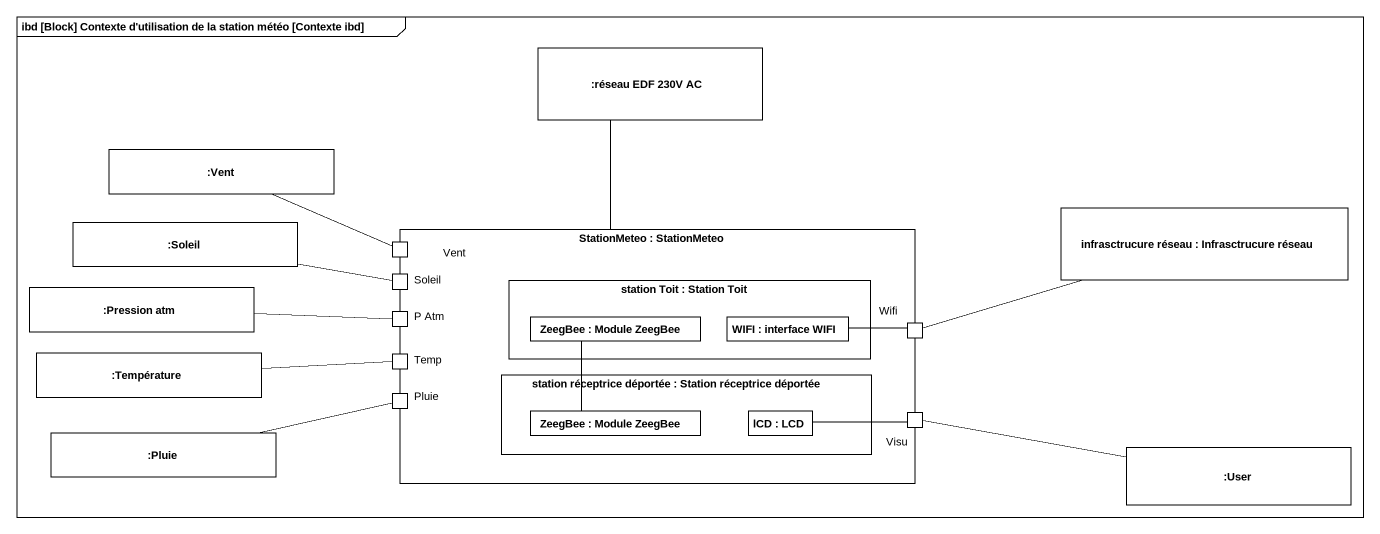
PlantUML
@startuml
mainframe ibd [Block] Contexte d'utilisation de la station météo [Contexte ibd]
rectangle ":réseau EDF 230V AC" as réseau_EDF_230V_AC
rectangle ":Vent" as Vent
rectangle ":Soleil" as Soleil
rectangle "infrasctrucure réseau : Infrasctrucure réseau" as infrasctrucure_réseau
rectangle "StationMeteo : StationMeteo" as StationMeteo {
  port "Vent" as Vent_2
  port "Soleil" as Soleil_2
  port "P Atm" as P_Atm
  rectangle "station Toit : Station Toit" as station_Toit {
    rectangle "ZeegBee : Module ZeegBee" as ZeegBee
    rectangle "WIFI : interface WIFI" as WIFI
  }
  port Temp
  port Wifi
  port Pluie
  rectangle "station réceptrice déportée : Station réceptrice déportée" as station_réceptrice_déportée {
    rectangle "ZeegBee : Module ZeegBee" as ZeegBee_2
    rectangle "lCD : LCD" as lCD
  }
  port Visu
}
rectangle ":Pression atm" as Pression_atm
rectangle ":Température" as Température
rectangle ":Pluie" as Pluie_2
rectangle ":User" as User
réseau_EDF_230V_AC -- StationMeteo
Vent -right- Vent_2
Soleil -right- Soleil_2
Pression_atm -right- P_Atm
ZeegBee -- ZeegBee_2
WIFI -right- Wifi
Température -right- Temp
Wifi -right- infrasctrucure_réseau
Pluie_2 -right- Pluie
Visu -left- lCD
Visu -right- User
@enduml
